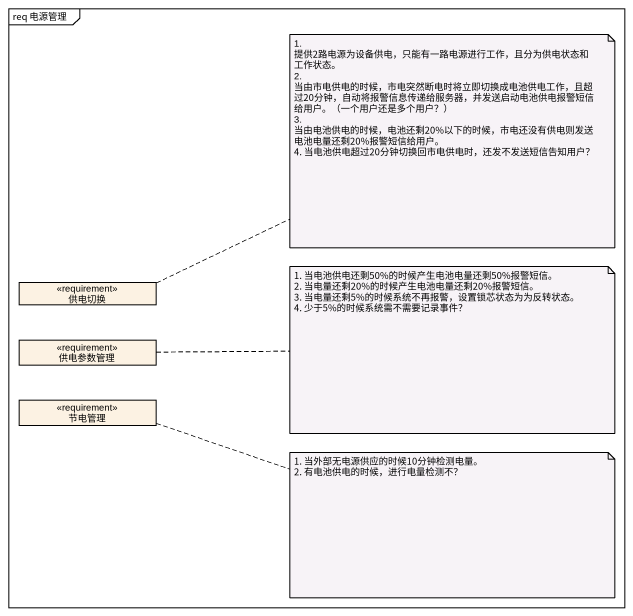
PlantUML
@startuml
mainframe req 电源管理
hide circle
hide empty members
class 供电切换 <<requirement>>
class 供电参数管理 <<requirement>>
class 节电管理 <<requirement>>
note right of 供电切换
  1. 提供2路电源为设备供电，只能有一路电源进行工作，且分为供电状态和工作状态。
  2. 当由市电供电的时候，市电突然断电时将立即切换成电池供电工作，且超过20分钟，自动将报警信息传递给服务器，并发送启动电池供电报警短信给用户。（一个用户还是多个用户？）
  3. 当由电池供电的时候，电池还剩20%以下的时候，市电还没有供电则发送电池电量还剩20%报警短信给用户。
  4. 当电池供电超过20分钟切换回市电供电时，还发不发送短信告知用户？
end note
note right of 供电参数管理
  1. 当电池供电还剩50%的时候产生电池电量还剩50%报警短信。
  2. 当电量还剩20%的时候产生电池电量还剩20%报警短信。
  3. 当电量还剩5%的时候系统不再报警，设置锁芯状态为为反转状态。
  4. 少于5%的时候系统需不需要记录事件？
end note
note right of 节电管理
  1. 当外部无电源供应的时候10分钟检测电量。
  2. 有电池供电的时候，进行电量检测不？
end note
@enduml
